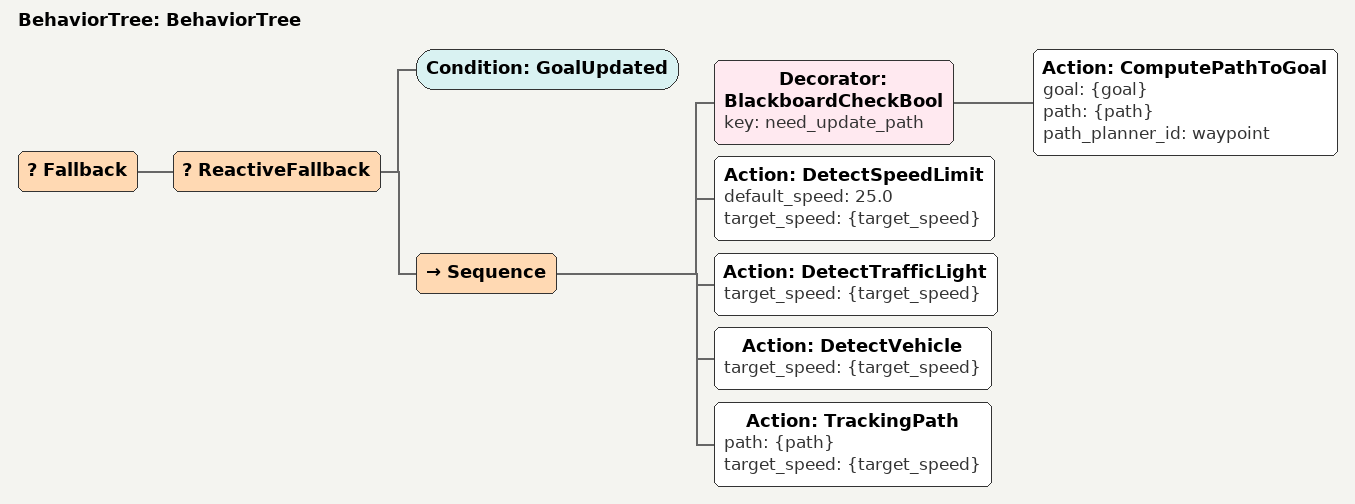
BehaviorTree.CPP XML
<?xml version="1.0"?>
<root main_tree_to_execute="BehaviorTree">
    <BehaviorTree ID="BehaviorTree">
        <Fallback>
            <ReactiveFallback>
                <Condition ID="GoalUpdated"/>
                <Sequence>
                    <Decorator ID="BlackboardCheckBool" key="need_update_path">
                        <Action ID="ComputePathToGoal" goal="{goal}" path="{path}" path_planner_id="waypoint"/>
                    </Decorator>
                    <Action ID="DetectSpeedLimit" default_speed="25.0" target_speed="{target_speed}"/>
                    <Action ID="DetectTrafficLight" target_speed="{target_speed}"/>
                    <Action ID="DetectVehicle" target_speed="{target_speed}"/>
                    <Action ID="TrackingPath" path="{path}" target_speed="{target_speed}"/>
                </Sequence>
            </ReactiveFallback>
        </Fallback>
    </BehaviorTree>
</root>
